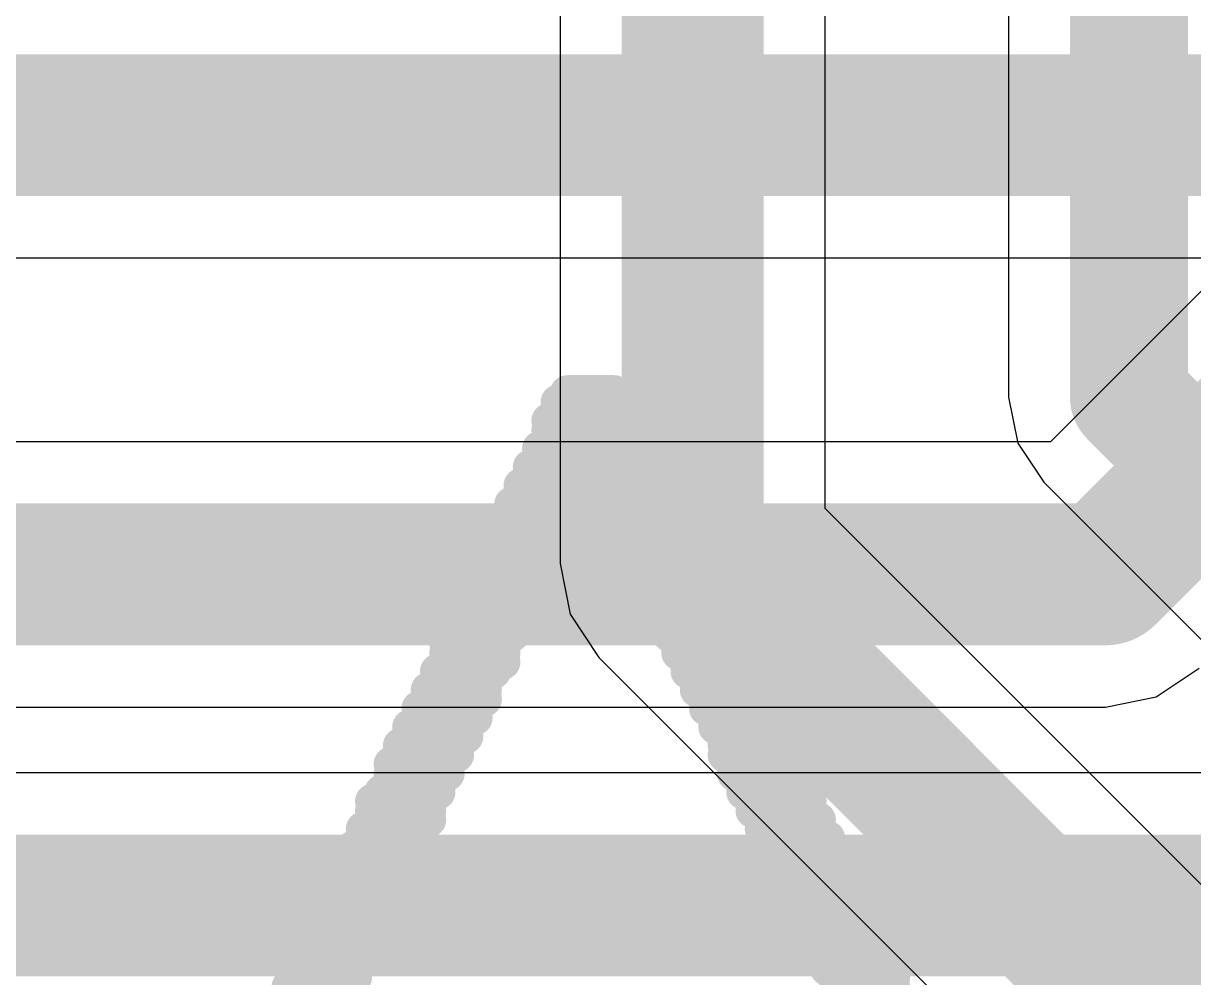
# Model space of a CAD drawing. Header units: inches. Extents: x -0.2 to 15.8, y 0 to 3.5.
# Drawn here: x 1.0615 to 1.1605, y 0.2009 to 0.2816 of the extents above; entities that cross this region are included whole.
import ezdxf

# ---------------------------------------------------------------- set-up
doc = ezdxf.new("R2010")
doc.units = ezdxf.units.IN
doc.header["$MEASUREMENT"] = 0
for name, color, linetype in [('Bottom Layer', 5, 'Continuous'), ('Bottom Overlay', 54, 'Continuous'), ('Signal_2', 76, 'Continuous'), ('Top Layer', 1, 'Continuous')]:
    doc.layers.add(name, color=color, linetype=linetype)

msp = doc.modelspace()

# ---------------------------------------------------------------- linework, layer by layer
at = {"layer": 'Bottom Layer'}
for p, q in [((1.20619, 0.30405), (1.148355, 0.246216)), ((1.148355, 0.246216), (0.695001, 0.246216)), ((1.157293, 0.224638), (1.160931, 0.227069)), ((0.699646, 0.223784), (1.153, 0.223784)), ((1.153, 0.223784), (1.153001, 0.223784)), ((1.153001, 0.223784), (1.157293, 0.224638)), ((1.256355, 0.218216), (0.888, 0.218216))]:
    msp.add_line(p, q, dxfattribs=at)
for points in [[(1.153001, 0.235, 0.012, 0.012, 0), (1.223001, 0.305, 0.012, 0.012, 0)], [(0.695001, 0.235, 0.012, 0.012, 0), (1.153001, 0.235, 0.012, 0.012, 0)], [(0.888, 0.207, 0.012, 0.012, 0), (1.261001, 0.207, 0.012, 0.012, 0)]]:
    msp.add_lwpolyline(points, format="xyseb", dxfattribs=at)
msp.add_lwpolyline([(1.150001, 0.235, 0.006, 0.006, 1), (1.156001, 0.235, 0.006, 0.006, 1)], format="xyseb", close=True, dxfattribs=at)
msp.add_lwpolyline([(1.150001, 0.235, 0.006, 0.006, 1), (1.156001, 0.235, 0.006, 0.006, 1)], format="xyseb", close=True, dxfattribs=at)
at = {"layer": 'Bottom Overlay'}
for points in [[(1.107505, 0.250355, 0.003, 0.003, 0), (1.11143, 0.250355, 0.003, 0.003, 0)], [(1.10672, 0.24957, 0.003, 0.003, 0), (1.112215, 0.24957, 0.003, 0.003, 0)], [(1.10672, 0.248785, 0.003, 0.003, 0), (1.112215, 0.248785, 0.003, 0.003, 0)], [(1.105935, 0.248, 0.003, 0.003, 0), (1.113, 0.248, 0.003, 0.003, 0)], [(1.105935, 0.247215, 0.003, 0.003, 0), (1.113, 0.247215, 0.003, 0.003, 0)], [(1.105935, 0.24643, 0.003, 0.003, 0), (1.113785, 0.24643, 0.003, 0.003, 0)], [(1.10515, 0.245645, 0.003, 0.003, 0), (1.113785, 0.245645, 0.003, 0.003, 0)], [(1.104364, 0.244075, 0.003, 0.003, 0), (1.109075, 0.244075, 0.003, 0.003, 0)], [(1.10515, 0.24486, 0.003, 0.003, 0), (1.11457, 0.24486, 0.003, 0.003, 0)], [(1.10986, 0.244075, 0.003, 0.003, 0), (1.11457, 0.244075, 0.003, 0.003, 0)], [(1.104364, 0.24329, 0.003, 0.003, 0), (1.109075, 0.24329, 0.003, 0.003, 0)], [(1.110645, 0.24329, 0.003, 0.003, 0), (1.115355, 0.24329, 0.003, 0.003, 0)], [(1.103579, 0.242505, 0.003, 0.003, 0), (1.10829, 0.242505, 0.003, 0.003, 0)], [(1.110645, 0.242505, 0.003, 0.003, 0), (1.115355, 0.242505, 0.003, 0.003, 0)], [(1.103579, 0.24172, 0.003, 0.003, 0), (1.10829, 0.24172, 0.003, 0.003, 0)], [(1.110645, 0.24172, 0.003, 0.003, 0), (1.115355, 0.24172, 0.003, 0.003, 0)], [(1.102794, 0.240935, 0.003, 0.003, 0), (1.107505, 0.240935, 0.003, 0.003, 0)], [(1.102794, 0.24015, 0.003, 0.003, 0), (1.107505, 0.24015, 0.003, 0.003, 0)], [(1.11143, 0.240935, 0.003, 0.003, 0), (1.11614, 0.240935, 0.003, 0.003, 0)], [(1.11143, 0.24015, 0.003, 0.003, 0), (1.11614, 0.24015, 0.003, 0.003, 0)], [(1.102009, 0.239365, 0.003, 0.003, 0), (1.10672, 0.239365, 0.003, 0.003, 0)], [(1.112215, 0.239365, 0.003, 0.003, 0), (1.116925, 0.239365, 0.003, 0.003, 0)], [(1.102009, 0.238579, 0.003, 0.003, 0), (1.10672, 0.238579, 0.003, 0.003, 0)], [(1.112215, 0.238579, 0.003, 0.003, 0), (1.116925, 0.238579, 0.003, 0.003, 0)], [(1.101224, 0.237794, 0.003, 0.003, 0), (1.10672, 0.237794, 0.003, 0.003, 0)], [(1.113, 0.237794, 0.003, 0.003, 0), (1.11771, 0.237794, 0.003, 0.003, 0)], [(1.101224, 0.237009, 0.003, 0.003, 0), (1.105935, 0.237009, 0.003, 0.003, 0)], [(1.101224, 0.236224, 0.003, 0.003, 0), (1.10515, 0.236224, 0.003, 0.003, 0)], [(1.113, 0.237009, 0.003, 0.003, 0), (1.11771, 0.237009, 0.003, 0.003, 0)], [(1.113785, 0.236224, 0.003, 0.003, 0), (1.118495, 0.236224, 0.003, 0.003, 0)], [(1.100439, 0.235439, 0.003, 0.003, 0), (1.10515, 0.235439, 0.003, 0.003, 0)], [(1.113785, 0.235439, 0.003, 0.003, 0), (1.118495, 0.235439, 0.003, 0.003, 0)], [(1.100439, 0.234654, 0.003, 0.003, 0), (1.10515, 0.234654, 0.003, 0.003, 0)], [(1.11457, 0.234654, 0.003, 0.003, 0), (1.11928, 0.234654, 0.003, 0.003, 0)], [(1.099654, 0.233869, 0.003, 0.003, 0), (1.104364, 0.233869, 0.003, 0.003, 0)], [(1.11457, 0.233869, 0.003, 0.003, 0), (1.11928, 0.233869, 0.003, 0.003, 0)], [(1.098869, 0.232299, 0.003, 0.003, 0), (1.103579, 0.232299, 0.003, 0.003, 0)], [(1.099654, 0.233084, 0.003, 0.003, 0), (1.104364, 0.233084, 0.003, 0.003, 0)], [(1.115355, 0.233084, 0.003, 0.003, 0), (1.120065, 0.233084, 0.003, 0.003, 0)], [(1.115355, 0.232299, 0.003, 0.003, 0), (1.120065, 0.232299, 0.003, 0.003, 0)], [(1.098869, 0.231514, 0.003, 0.003, 0), (1.103579, 0.231514, 0.003, 0.003, 0)], [(1.115355, 0.231514, 0.003, 0.003, 0), (1.120065, 0.231514, 0.003, 0.003, 0)], [(1.098084, 0.230729, 0.003, 0.003, 0), (1.102794, 0.230729, 0.003, 0.003, 0)], [(1.11614, 0.230729, 0.003, 0.003, 0), (1.12085, 0.230729, 0.003, 0.003, 0)], [(1.098084, 0.229944, 0.003, 0.003, 0), (1.102794, 0.229944, 0.003, 0.003, 0)], [(1.11614, 0.229944, 0.003, 0.003, 0), (1.12085, 0.229944, 0.003, 0.003, 0)], [(1.097299, 0.229159, 0.003, 0.003, 0), (1.102009, 0.229159, 0.003, 0.003, 0)], [(1.097299, 0.228374, 0.003, 0.003, 0), (1.102009, 0.228374, 0.003, 0.003, 0)], [(1.116925, 0.229159, 0.003, 0.003, 0), (1.121636, 0.229159, 0.003, 0.003, 0)], [(1.116925, 0.228374, 0.003, 0.003, 0), (1.121636, 0.228374, 0.003, 0.003, 0)], [(1.097299, 0.227589, 0.003, 0.003, 0), (1.102009, 0.227589, 0.003, 0.003, 0)], [(1.11771, 0.227589, 0.003, 0.003, 0), (1.122421, 0.227589, 0.003, 0.003, 0)], [(1.096514, 0.226804, 0.003, 0.003, 0), (1.101224, 0.226804, 0.003, 0.003, 0)], [(1.11771, 0.226804, 0.003, 0.003, 0), (1.122421, 0.226804, 0.003, 0.003, 0)], [(1.095729, 0.225234, 0.003, 0.003, 0), (1.100439, 0.225234, 0.003, 0.003, 0)], [(1.096514, 0.226019, 0.003, 0.003, 0), (1.100439, 0.226019, 0.003, 0.003, 0)], [(1.118495, 0.226019, 0.003, 0.003, 0), (1.123206, 0.226019, 0.003, 0.003, 0)], [(1.118495, 0.225234, 0.003, 0.003, 0), (1.123206, 0.225234, 0.003, 0.003, 0)], [(1.095729, 0.224449, 0.003, 0.003, 0), (1.100439, 0.224449, 0.003, 0.003, 0)], [(1.11928, 0.224449, 0.003, 0.003, 0), (1.123991, 0.224449, 0.003, 0.003, 0)], [(1.094944, 0.223664, 0.003, 0.003, 0), (1.099654, 0.223664, 0.003, 0.003, 0)], [(1.11928, 0.223664, 0.003, 0.003, 0), (1.123991, 0.223664, 0.003, 0.003, 0)], [(1.094944, 0.222879, 0.003, 0.003, 0), (1.099654, 0.222879, 0.003, 0.003, 0)], [(1.120065, 0.222879, 0.003, 0.003, 0), (1.124776, 0.222879, 0.003, 0.003, 0)], [(1.094159, 0.222093, 0.003, 0.003, 0), (1.098869, 0.222093, 0.003, 0.003, 0)], [(1.094159, 0.221308, 0.003, 0.003, 0), (1.098869, 0.221308, 0.003, 0.003, 0)], [(1.120065, 0.222093, 0.003, 0.003, 0), (1.124776, 0.222093, 0.003, 0.003, 0)], [(1.12085, 0.221308, 0.003, 0.003, 0), (1.124776, 0.221308, 0.003, 0.003, 0)], [(1.093374, 0.220523, 0.003, 0.003, 0), (1.098084, 0.220523, 0.003, 0.003, 0)], [(1.12085, 0.220523, 0.003, 0.003, 0), (1.125561, 0.220523, 0.003, 0.003, 0)], [(1.093374, 0.219738, 0.003, 0.003, 0), (1.098084, 0.219738, 0.003, 0.003, 0)], [(1.12085, 0.219738, 0.003, 0.003, 0), (1.125561, 0.219738, 0.003, 0.003, 0)], [(1.092589, 0.218953, 0.003, 0.003, 0), (1.097299, 0.218953, 0.003, 0.003, 0)], [(1.121636, 0.218953, 0.003, 0.003, 0), (1.126346, 0.218953, 0.003, 0.003, 0)], [(1.092589, 0.218168, 0.003, 0.003, 0), (1.097299, 0.218168, 0.003, 0.003, 0)], [(1.092589, 0.217383, 0.003, 0.003, 0), (1.096514, 0.217383, 0.003, 0.003, 0)], [(1.121636, 0.218168, 0.003, 0.003, 0), (1.126346, 0.218168, 0.003, 0.003, 0)], [(1.122421, 0.217383, 0.003, 0.003, 0), (1.127131, 0.217383, 0.003, 0.003, 0)], [(1.091804, 0.216598, 0.003, 0.003, 0), (1.096514, 0.216598, 0.003, 0.003, 0)], [(1.122421, 0.216598, 0.003, 0.003, 0), (1.127131, 0.216598, 0.003, 0.003, 0)], [(1.091019, 0.215813, 0.003, 0.003, 0), (1.095729, 0.215813, 0.003, 0.003, 0)], [(1.123206, 0.215813, 0.003, 0.003, 0), (1.127916, 0.215813, 0.003, 0.003, 0)], [(1.091019, 0.215028, 0.003, 0.003, 0), (1.095729, 0.215028, 0.003, 0.003, 0)], [(1.123206, 0.215028, 0.003, 0.003, 0), (1.127916, 0.215028, 0.003, 0.003, 0)], [(1.090234, 0.213458, 0.003, 0.003, 0), (1.094944, 0.213458, 0.003, 0.003, 0)], [(1.091019, 0.214243, 0.003, 0.003, 0), (1.095729, 0.214243, 0.003, 0.003, 0)], [(1.123991, 0.214243, 0.003, 0.003, 0), (1.128701, 0.214243, 0.003, 0.003, 0)], [(1.123991, 0.213458, 0.003, 0.003, 0), (1.128701, 0.213458, 0.003, 0.003, 0)], [(1.090234, 0.212673, 0.003, 0.003, 0), (1.094944, 0.212673, 0.003, 0.003, 0)], [(1.124776, 0.212673, 0.003, 0.003, 0), (1.129486, 0.212673, 0.003, 0.003, 0)], [(1.089449, 0.211888, 0.003, 0.003, 0), (1.094159, 0.211888, 0.003, 0.003, 0)], [(1.124776, 0.211888, 0.003, 0.003, 0), (1.129486, 0.211888, 0.003, 0.003, 0)], [(1.089449, 0.211103, 0.003, 0.003, 0), (1.094159, 0.211103, 0.003, 0.003, 0)], [(1.125561, 0.211103, 0.003, 0.003, 0), (1.130271, 0.211103, 0.003, 0.003, 0)], [(1.088664, 0.210318, 0.003, 0.003, 0), (1.093374, 0.210318, 0.003, 0.003, 0)], [(1.088664, 0.209533, 0.003, 0.003, 0), (1.093374, 0.209533, 0.003, 0.003, 0)], [(1.125561, 0.210318, 0.003, 0.003, 0), (1.130271, 0.210318, 0.003, 0.003, 0)], [(1.125561, 0.209533, 0.003, 0.003, 0), (1.130271, 0.209533, 0.003, 0.003, 0)], [(1.087878, 0.208748, 0.003, 0.003, 0), (1.092589, 0.208748, 0.003, 0.003, 0)], [(1.126346, 0.208748, 0.003, 0.003, 0), (1.131056, 0.208748, 0.003, 0.003, 0)], [(1.087878, 0.207963, 0.003, 0.003, 0), (1.092589, 0.207963, 0.003, 0.003, 0)], [(1.126346, 0.207963, 0.003, 0.003, 0), (1.131056, 0.207963, 0.003, 0.003, 0)], [(1.087878, 0.207178, 0.003, 0.003, 0), (1.091804, 0.207178, 0.003, 0.003, 0)], [(1.127131, 0.207178, 0.003, 0.003, 0), (1.131841, 0.207178, 0.003, 0.003, 0)], [(1.087093, 0.206393, 0.003, 0.003, 0), (1.091804, 0.206393, 0.003, 0.003, 0)], [(1.087093, 0.205607, 0.003, 0.003, 0), (1.091804, 0.205607, 0.003, 0.003, 0)], [(1.127131, 0.206393, 0.003, 0.003, 0), (1.131841, 0.206393, 0.003, 0.003, 0)], [(1.127916, 0.205607, 0.003, 0.003, 0), (1.132626, 0.205607, 0.003, 0.003, 0)], [(1.086308, 0.204822, 0.003, 0.003, 0), (1.091019, 0.204822, 0.003, 0.003, 0)], [(1.127916, 0.204822, 0.003, 0.003, 0), (1.132626, 0.204822, 0.003, 0.003, 0)], [(1.086308, 0.204038, 0.003, 0.003, 0), (1.091019, 0.204038, 0.003, 0.003, 0)], [(1.128701, 0.204038, 0.003, 0.003, 0), (1.133411, 0.204038, 0.003, 0.003, 0)], [(1.085523, 0.203252, 0.003, 0.003, 0), (1.090234, 0.203252, 0.003, 0.003, 0)], [(1.085523, 0.202467, 0.003, 0.003, 0), (1.090234, 0.202467, 0.003, 0.003, 0)], [(1.128701, 0.203252, 0.003, 0.003, 0), (1.133411, 0.203252, 0.003, 0.003, 0)], [(1.129486, 0.202467, 0.003, 0.003, 0), (1.134196, 0.202467, 0.003, 0.003, 0)], [(1.084738, 0.201682, 0.003, 0.003, 0), (1.089449, 0.201682, 0.003, 0.003, 0)], [(1.129486, 0.201682, 0.003, 0.003, 0), (1.134196, 0.201682, 0.003, 0.003, 0)], [(1.084738, 0.200897, 0.003, 0.003, 0), (1.089449, 0.200897, 0.003, 0.003, 0)], [(1.130271, 0.200897, 0.003, 0.003, 0), (1.134981, 0.200897, 0.003, 0.003, 0)], [(1.083953, 0.200112, 0.003, 0.003, 0), (1.088664, 0.200112, 0.003, 0.003, 0)], [(1.130271, 0.200112, 0.003, 0.003, 0), (1.134981, 0.200112, 0.003, 0.003, 0)]]:
    msp.add_lwpolyline(points, format="xyseb", dxfattribs=at)
for points in [[(1.106755, 0.250355, 0.0015, 0.0015, 1), (1.108255, 0.250355, 0.0015, 0.0015, 1)], [(1.11068, 0.250355, 0.0015, 0.0015, 1), (1.11218, 0.250355, 0.0015, 0.0015, 1)], [(1.10597, 0.24957, 0.0015, 0.0015, 1), (1.10747, 0.24957, 0.0015, 0.0015, 1)], [(1.111465, 0.24957, 0.0015, 0.0015, 1), (1.112965, 0.24957, 0.0015, 0.0015, 1)], [(1.10597, 0.248785, 0.0015, 0.0015, 1), (1.10747, 0.248785, 0.0015, 0.0015, 1)], [(1.111465, 0.248785, 0.0015, 0.0015, 1), (1.112965, 0.248785, 0.0015, 0.0015, 1)], [(1.105185, 0.248, 0.0015, 0.0015, 1), (1.106685, 0.248, 0.0015, 0.0015, 1)], [(1.105185, 0.247215, 0.0015, 0.0015, 1), (1.106685, 0.247215, 0.0015, 0.0015, 1)], [(1.11225, 0.248, 0.0015, 0.0015, 1), (1.11375, 0.248, 0.0015, 0.0015, 1)], [(1.11225, 0.247215, 0.0015, 0.0015, 1), (1.11375, 0.247215, 0.0015, 0.0015, 1)], [(1.105185, 0.24643, 0.0015, 0.0015, 1), (1.106685, 0.24643, 0.0015, 0.0015, 1)], [(1.113035, 0.24643, 0.0015, 0.0015, 1), (1.114535, 0.24643, 0.0015, 0.0015, 1)], [(1.1044, 0.245645, 0.0015, 0.0015, 1), (1.1059, 0.245645, 0.0015, 0.0015, 1)], [(1.113035, 0.245645, 0.0015, 0.0015, 1), (1.114535, 0.245645, 0.0015, 0.0015, 1)], [(1.103614, 0.244075, 0.0015, 0.0015, 1), (1.105114, 0.244075, 0.0015, 0.0015, 1)], [(1.1044, 0.24486, 0.0015, 0.0015, 1), (1.1059, 0.24486, 0.0015, 0.0015, 1)], [(1.108325, 0.244075, 0.0015, 0.0015, 1), (1.109825, 0.244075, 0.0015, 0.0015, 1)], [(1.10911, 0.244075, 0.0015, 0.0015, 1), (1.11061, 0.244075, 0.0015, 0.0015, 1)], [(1.11382, 0.24486, 0.0015, 0.0015, 1), (1.11532, 0.24486, 0.0015, 0.0015, 1)], [(1.11382, 0.244075, 0.0015, 0.0015, 1), (1.11532, 0.244075, 0.0015, 0.0015, 1)], [(1.103614, 0.24329, 0.0015, 0.0015, 1), (1.105114, 0.24329, 0.0015, 0.0015, 1)], [(1.108325, 0.24329, 0.0015, 0.0015, 1), (1.109825, 0.24329, 0.0015, 0.0015, 1)], [(1.109895, 0.24329, 0.0015, 0.0015, 1), (1.111395, 0.24329, 0.0015, 0.0015, 1)], [(1.114605, 0.24329, 0.0015, 0.0015, 1), (1.116105, 0.24329, 0.0015, 0.0015, 1)], [(1.102829, 0.242505, 0.0015, 0.0015, 1), (1.104329, 0.242505, 0.0015, 0.0015, 1)], [(1.10754, 0.242505, 0.0015, 0.0015, 1), (1.10904, 0.242505, 0.0015, 0.0015, 1)], [(1.109895, 0.242505, 0.0015, 0.0015, 1), (1.111395, 0.242505, 0.0015, 0.0015, 1)], [(1.114605, 0.242505, 0.0015, 0.0015, 1), (1.116105, 0.242505, 0.0015, 0.0015, 1)], [(1.102829, 0.24172, 0.0015, 0.0015, 1), (1.104329, 0.24172, 0.0015, 0.0015, 1)], [(1.10754, 0.24172, 0.0015, 0.0015, 1), (1.10904, 0.24172, 0.0015, 0.0015, 1)], [(1.109895, 0.24172, 0.0015, 0.0015, 1), (1.111395, 0.24172, 0.0015, 0.0015, 1)], [(1.114605, 0.24172, 0.0015, 0.0015, 1), (1.116105, 0.24172, 0.0015, 0.0015, 1)], [(1.102044, 0.240935, 0.0015, 0.0015, 1), (1.103544, 0.240935, 0.0015, 0.0015, 1)], [(1.102044, 0.24015, 0.0015, 0.0015, 1), (1.103544, 0.24015, 0.0015, 0.0015, 1)], [(1.106755, 0.240935, 0.0015, 0.0015, 1), (1.108255, 0.240935, 0.0015, 0.0015, 1)], [(1.106755, 0.24015, 0.0015, 0.0015, 1), (1.108255, 0.24015, 0.0015, 0.0015, 1)], [(1.11068, 0.240935, 0.0015, 0.0015, 1), (1.11218, 0.240935, 0.0015, 0.0015, 1)], [(1.11068, 0.24015, 0.0015, 0.0015, 1), (1.11218, 0.24015, 0.0015, 0.0015, 1)], [(1.11539, 0.240935, 0.0015, 0.0015, 1), (1.11689, 0.240935, 0.0015, 0.0015, 1)], [(1.11539, 0.24015, 0.0015, 0.0015, 1), (1.11689, 0.24015, 0.0015, 0.0015, 1)], [(1.101259, 0.239365, 0.0015, 0.0015, 1), (1.102759, 0.239365, 0.0015, 0.0015, 1)], [(1.10597, 0.239365, 0.0015, 0.0015, 1), (1.10747, 0.239365, 0.0015, 0.0015, 1)], [(1.111465, 0.239365, 0.0015, 0.0015, 1), (1.112965, 0.239365, 0.0015, 0.0015, 1)], [(1.116175, 0.239365, 0.0015, 0.0015, 1), (1.117675, 0.239365, 0.0015, 0.0015, 1)], [(1.101259, 0.238579, 0.0015, 0.0015, 1), (1.102759, 0.238579, 0.0015, 0.0015, 1)], [(1.10597, 0.238579, 0.0015, 0.0015, 1), (1.10747, 0.238579, 0.0015, 0.0015, 1)], [(1.111465, 0.238579, 0.0015, 0.0015, 1), (1.112965, 0.238579, 0.0015, 0.0015, 1)], [(1.116175, 0.238579, 0.0015, 0.0015, 1), (1.117675, 0.238579, 0.0015, 0.0015, 1)], [(1.100474, 0.237794, 0.0015, 0.0015, 1), (1.101974, 0.237794, 0.0015, 0.0015, 1)], [(1.10597, 0.237794, 0.0015, 0.0015, 1), (1.10747, 0.237794, 0.0015, 0.0015, 1)], [(1.11225, 0.237794, 0.0015, 0.0015, 1), (1.11375, 0.237794, 0.0015, 0.0015, 1)], [(1.11696, 0.237794, 0.0015, 0.0015, 1), (1.11846, 0.237794, 0.0015, 0.0015, 1)], [(1.100474, 0.237009, 0.0015, 0.0015, 1), (1.101974, 0.237009, 0.0015, 0.0015, 1)], [(1.100474, 0.236224, 0.0015, 0.0015, 1), (1.101974, 0.236224, 0.0015, 0.0015, 1)], [(1.1044, 0.236224, 0.0015, 0.0015, 1), (1.1059, 0.236224, 0.0015, 0.0015, 1)], [(1.105185, 0.237009, 0.0015, 0.0015, 1), (1.106685, 0.237009, 0.0015, 0.0015, 1)], [(1.11225, 0.237009, 0.0015, 0.0015, 1), (1.11375, 0.237009, 0.0015, 0.0015, 1)], [(1.113035, 0.236224, 0.0015, 0.0015, 1), (1.114535, 0.236224, 0.0015, 0.0015, 1)], [(1.11696, 0.237009, 0.0015, 0.0015, 1), (1.11846, 0.237009, 0.0015, 0.0015, 1)], [(1.117745, 0.236224, 0.0015, 0.0015, 1), (1.119245, 0.236224, 0.0015, 0.0015, 1)], [(1.099689, 0.235439, 0.0015, 0.0015, 1), (1.101189, 0.235439, 0.0015, 0.0015, 1)], [(1.1044, 0.235439, 0.0015, 0.0015, 1), (1.1059, 0.235439, 0.0015, 0.0015, 1)], [(1.113035, 0.235439, 0.0015, 0.0015, 1), (1.114535, 0.235439, 0.0015, 0.0015, 1)], [(1.117745, 0.235439, 0.0015, 0.0015, 1), (1.119245, 0.235439, 0.0015, 0.0015, 1)], [(1.099689, 0.234654, 0.0015, 0.0015, 1), (1.101189, 0.234654, 0.0015, 0.0015, 1)], [(1.1044, 0.234654, 0.0015, 0.0015, 1), (1.1059, 0.234654, 0.0015, 0.0015, 1)], [(1.11382, 0.234654, 0.0015, 0.0015, 1), (1.11532, 0.234654, 0.0015, 0.0015, 1)], [(1.11853, 0.234654, 0.0015, 0.0015, 1), (1.12003, 0.234654, 0.0015, 0.0015, 1)], [(1.098904, 0.233869, 0.0015, 0.0015, 1), (1.100404, 0.233869, 0.0015, 0.0015, 1)], [(1.103614, 0.233869, 0.0015, 0.0015, 1), (1.105114, 0.233869, 0.0015, 0.0015, 1)], [(1.11382, 0.233869, 0.0015, 0.0015, 1), (1.11532, 0.233869, 0.0015, 0.0015, 1)], [(1.11853, 0.233869, 0.0015, 0.0015, 1), (1.12003, 0.233869, 0.0015, 0.0015, 1)], [(1.098119, 0.232299, 0.0015, 0.0015, 1), (1.099619, 0.232299, 0.0015, 0.0015, 1)], [(1.098904, 0.233084, 0.0015, 0.0015, 1), (1.100404, 0.233084, 0.0015, 0.0015, 1)], [(1.102829, 0.232299, 0.0015, 0.0015, 1), (1.104329, 0.232299, 0.0015, 0.0015, 1)], [(1.103614, 0.233084, 0.0015, 0.0015, 1), (1.105114, 0.233084, 0.0015, 0.0015, 1)], [(1.114605, 0.233084, 0.0015, 0.0015, 1), (1.116105, 0.233084, 0.0015, 0.0015, 1)], [(1.114605, 0.232299, 0.0015, 0.0015, 1), (1.116105, 0.232299, 0.0015, 0.0015, 1)], [(1.119315, 0.233084, 0.0015, 0.0015, 1), (1.120815, 0.233084, 0.0015, 0.0015, 1)], [(1.119315, 0.232299, 0.0015, 0.0015, 1), (1.120815, 0.232299, 0.0015, 0.0015, 1)], [(1.098119, 0.231514, 0.0015, 0.0015, 1), (1.099619, 0.231514, 0.0015, 0.0015, 1)], [(1.102829, 0.231514, 0.0015, 0.0015, 1), (1.104329, 0.231514, 0.0015, 0.0015, 1)], [(1.114605, 0.231514, 0.0015, 0.0015, 1), (1.116105, 0.231514, 0.0015, 0.0015, 1)], [(1.119315, 0.231514, 0.0015, 0.0015, 1), (1.120815, 0.231514, 0.0015, 0.0015, 1)], [(1.097334, 0.230729, 0.0015, 0.0015, 1), (1.098834, 0.230729, 0.0015, 0.0015, 1)], [(1.102044, 0.230729, 0.0015, 0.0015, 1), (1.103544, 0.230729, 0.0015, 0.0015, 1)], [(1.11539, 0.230729, 0.0015, 0.0015, 1), (1.11689, 0.230729, 0.0015, 0.0015, 1)], [(1.1201, 0.230729, 0.0015, 0.0015, 1), (1.121601, 0.230729, 0.0015, 0.0015, 1)], [(1.097334, 0.229944, 0.0015, 0.0015, 1), (1.098834, 0.229944, 0.0015, 0.0015, 1)], [(1.102044, 0.229944, 0.0015, 0.0015, 1), (1.103544, 0.229944, 0.0015, 0.0015, 1)], [(1.11539, 0.229944, 0.0015, 0.0015, 1), (1.11689, 0.229944, 0.0015, 0.0015, 1)], [(1.1201, 0.229944, 0.0015, 0.0015, 1), (1.121601, 0.229944, 0.0015, 0.0015, 1)], [(1.096549, 0.229159, 0.0015, 0.0015, 1), (1.098049, 0.229159, 0.0015, 0.0015, 1)], [(1.096549, 0.228374, 0.0015, 0.0015, 1), (1.098049, 0.228374, 0.0015, 0.0015, 1)], [(1.101259, 0.229159, 0.0015, 0.0015, 1), (1.102759, 0.229159, 0.0015, 0.0015, 1)], [(1.101259, 0.228374, 0.0015, 0.0015, 1), (1.102759, 0.228374, 0.0015, 0.0015, 1)], [(1.116175, 0.229159, 0.0015, 0.0015, 1), (1.117675, 0.229159, 0.0015, 0.0015, 1)], [(1.116175, 0.228374, 0.0015, 0.0015, 1), (1.117675, 0.228374, 0.0015, 0.0015, 1)], [(1.120885, 0.229159, 0.0015, 0.0015, 1), (1.122386, 0.229159, 0.0015, 0.0015, 1)], [(1.120885, 0.228374, 0.0015, 0.0015, 1), (1.122386, 0.228374, 0.0015, 0.0015, 1)], [(1.096549, 0.227589, 0.0015, 0.0015, 1), (1.098049, 0.227589, 0.0015, 0.0015, 1)], [(1.101259, 0.227589, 0.0015, 0.0015, 1), (1.102759, 0.227589, 0.0015, 0.0015, 1)], [(1.11696, 0.227589, 0.0015, 0.0015, 1), (1.11846, 0.227589, 0.0015, 0.0015, 1)], [(1.121671, 0.227589, 0.0015, 0.0015, 1), (1.123171, 0.227589, 0.0015, 0.0015, 1)], [(1.095764, 0.226804, 0.0015, 0.0015, 1), (1.097264, 0.226804, 0.0015, 0.0015, 1)], [(1.100474, 0.226804, 0.0015, 0.0015, 1), (1.101974, 0.226804, 0.0015, 0.0015, 1)], [(1.11696, 0.226804, 0.0015, 0.0015, 1), (1.11846, 0.226804, 0.0015, 0.0015, 1)], [(1.121671, 0.226804, 0.0015, 0.0015, 1), (1.123171, 0.226804, 0.0015, 0.0015, 1)], [(1.094979, 0.225234, 0.0015, 0.0015, 1), (1.096479, 0.225234, 0.0015, 0.0015, 1)], [(1.095764, 0.226019, 0.0015, 0.0015, 1), (1.097264, 0.226019, 0.0015, 0.0015, 1)], [(1.099689, 0.226019, 0.0015, 0.0015, 1), (1.101189, 0.226019, 0.0015, 0.0015, 1)], [(1.099689, 0.225234, 0.0015, 0.0015, 1), (1.101189, 0.225234, 0.0015, 0.0015, 1)], [(1.117745, 0.226019, 0.0015, 0.0015, 1), (1.119245, 0.226019, 0.0015, 0.0015, 1)], [(1.117745, 0.225234, 0.0015, 0.0015, 1), (1.119245, 0.225234, 0.0015, 0.0015, 1)], [(1.122456, 0.226019, 0.0015, 0.0015, 1), (1.123956, 0.226019, 0.0015, 0.0015, 1)], [(1.122456, 0.225234, 0.0015, 0.0015, 1), (1.123956, 0.225234, 0.0015, 0.0015, 1)], [(1.094979, 0.224449, 0.0015, 0.0015, 1), (1.096479, 0.224449, 0.0015, 0.0015, 1)], [(1.099689, 0.224449, 0.0015, 0.0015, 1), (1.101189, 0.224449, 0.0015, 0.0015, 1)], [(1.11853, 0.224449, 0.0015, 0.0015, 1), (1.12003, 0.224449, 0.0015, 0.0015, 1)], [(1.123241, 0.224449, 0.0015, 0.0015, 1), (1.124741, 0.224449, 0.0015, 0.0015, 1)], [(1.094194, 0.223664, 0.0015, 0.0015, 1), (1.095694, 0.223664, 0.0015, 0.0015, 1)], [(1.098904, 0.223664, 0.0015, 0.0015, 1), (1.100404, 0.223664, 0.0015, 0.0015, 1)], [(1.11853, 0.223664, 0.0015, 0.0015, 1), (1.12003, 0.223664, 0.0015, 0.0015, 1)], [(1.123241, 0.223664, 0.0015, 0.0015, 1), (1.124741, 0.223664, 0.0015, 0.0015, 1)], [(1.094194, 0.222879, 0.0015, 0.0015, 1), (1.095694, 0.222879, 0.0015, 0.0015, 1)], [(1.098904, 0.222879, 0.0015, 0.0015, 1), (1.100404, 0.222879, 0.0015, 0.0015, 1)], [(1.119315, 0.222879, 0.0015, 0.0015, 1), (1.120815, 0.222879, 0.0015, 0.0015, 1)], [(1.124026, 0.222879, 0.0015, 0.0015, 1), (1.125526, 0.222879, 0.0015, 0.0015, 1)], [(1.093409, 0.222093, 0.0015, 0.0015, 1), (1.094909, 0.222093, 0.0015, 0.0015, 1)], [(1.093409, 0.221308, 0.0015, 0.0015, 1), (1.094909, 0.221308, 0.0015, 0.0015, 1)], [(1.098119, 0.222093, 0.0015, 0.0015, 1), (1.099619, 0.222093, 0.0015, 0.0015, 1)], [(1.098119, 0.221308, 0.0015, 0.0015, 1), (1.099619, 0.221308, 0.0015, 0.0015, 1)], [(1.119315, 0.222093, 0.0015, 0.0015, 1), (1.120815, 0.222093, 0.0015, 0.0015, 1)], [(1.1201, 0.221308, 0.0015, 0.0015, 1), (1.121601, 0.221308, 0.0015, 0.0015, 1)], [(1.124026, 0.222093, 0.0015, 0.0015, 1), (1.125526, 0.222093, 0.0015, 0.0015, 1)], [(1.124026, 0.221308, 0.0015, 0.0015, 1), (1.125526, 0.221308, 0.0015, 0.0015, 1)], [(1.092624, 0.220523, 0.0015, 0.0015, 1), (1.094124, 0.220523, 0.0015, 0.0015, 1)], [(1.097334, 0.220523, 0.0015, 0.0015, 1), (1.098834, 0.220523, 0.0015, 0.0015, 1)], [(1.1201, 0.220523, 0.0015, 0.0015, 1), (1.121601, 0.220523, 0.0015, 0.0015, 1)], [(1.124811, 0.220523, 0.0015, 0.0015, 1), (1.126311, 0.220523, 0.0015, 0.0015, 1)], [(1.092624, 0.219738, 0.0015, 0.0015, 1), (1.094124, 0.219738, 0.0015, 0.0015, 1)], [(1.097334, 0.219738, 0.0015, 0.0015, 1), (1.098834, 0.219738, 0.0015, 0.0015, 1)], [(1.1201, 0.219738, 0.0015, 0.0015, 1), (1.121601, 0.219738, 0.0015, 0.0015, 1)], [(1.124811, 0.219738, 0.0015, 0.0015, 1), (1.126311, 0.219738, 0.0015, 0.0015, 1)], [(1.091839, 0.218953, 0.0015, 0.0015, 1), (1.093339, 0.218953, 0.0015, 0.0015, 1)], [(1.096549, 0.218953, 0.0015, 0.0015, 1), (1.098049, 0.218953, 0.0015, 0.0015, 1)], [(1.120885, 0.218953, 0.0015, 0.0015, 1), (1.122386, 0.218953, 0.0015, 0.0015, 1)], [(1.125596, 0.218953, 0.0015, 0.0015, 1), (1.127096, 0.218953, 0.0015, 0.0015, 1)], [(1.091839, 0.218168, 0.0015, 0.0015, 1), (1.093339, 0.218168, 0.0015, 0.0015, 1)], [(1.091839, 0.217383, 0.0015, 0.0015, 1), (1.093339, 0.217383, 0.0015, 0.0015, 1)], [(1.095764, 0.217383, 0.0015, 0.0015, 1), (1.097264, 0.217383, 0.0015, 0.0015, 1)], [(1.096549, 0.218168, 0.0015, 0.0015, 1), (1.098049, 0.218168, 0.0015, 0.0015, 1)], [(1.120885, 0.218168, 0.0015, 0.0015, 1), (1.122386, 0.218168, 0.0015, 0.0015, 1)], [(1.121671, 0.217383, 0.0015, 0.0015, 1), (1.123171, 0.217383, 0.0015, 0.0015, 1)], [(1.125596, 0.218168, 0.0015, 0.0015, 1), (1.127096, 0.218168, 0.0015, 0.0015, 1)], [(1.126381, 0.217383, 0.0015, 0.0015, 1), (1.127881, 0.217383, 0.0015, 0.0015, 1)], [(1.091054, 0.216598, 0.0015, 0.0015, 1), (1.092554, 0.216598, 0.0015, 0.0015, 1)], [(1.095764, 0.216598, 0.0015, 0.0015, 1), (1.097264, 0.216598, 0.0015, 0.0015, 1)], [(1.121671, 0.216598, 0.0015, 0.0015, 1), (1.123171, 0.216598, 0.0015, 0.0015, 1)], [(1.126381, 0.216598, 0.0015, 0.0015, 1), (1.127881, 0.216598, 0.0015, 0.0015, 1)], [(1.090269, 0.215813, 0.0015, 0.0015, 1), (1.091769, 0.215813, 0.0015, 0.0015, 1)], [(1.094979, 0.215813, 0.0015, 0.0015, 1), (1.096479, 0.215813, 0.0015, 0.0015, 1)], [(1.122456, 0.215813, 0.0015, 0.0015, 1), (1.123956, 0.215813, 0.0015, 0.0015, 1)], [(1.127166, 0.215813, 0.0015, 0.0015, 1), (1.128666, 0.215813, 0.0015, 0.0015, 1)], [(1.090269, 0.215028, 0.0015, 0.0015, 1), (1.091769, 0.215028, 0.0015, 0.0015, 1)], [(1.094979, 0.215028, 0.0015, 0.0015, 1), (1.096479, 0.215028, 0.0015, 0.0015, 1)], [(1.122456, 0.215028, 0.0015, 0.0015, 1), (1.123956, 0.215028, 0.0015, 0.0015, 1)], [(1.127166, 0.215028, 0.0015, 0.0015, 1), (1.128666, 0.215028, 0.0015, 0.0015, 1)], [(1.089484, 0.213458, 0.0015, 0.0015, 1), (1.090984, 0.213458, 0.0015, 0.0015, 1)], [(1.090269, 0.214243, 0.0015, 0.0015, 1), (1.091769, 0.214243, 0.0015, 0.0015, 1)], [(1.094194, 0.213458, 0.0015, 0.0015, 1), (1.095694, 0.213458, 0.0015, 0.0015, 1)], [(1.094979, 0.214243, 0.0015, 0.0015, 1), (1.096479, 0.214243, 0.0015, 0.0015, 1)], [(1.123241, 0.214243, 0.0015, 0.0015, 1), (1.124741, 0.214243, 0.0015, 0.0015, 1)], [(1.123241, 0.213458, 0.0015, 0.0015, 1), (1.124741, 0.213458, 0.0015, 0.0015, 1)], [(1.127951, 0.214243, 0.0015, 0.0015, 1), (1.129451, 0.214243, 0.0015, 0.0015, 1)], [(1.127951, 0.213458, 0.0015, 0.0015, 1), (1.129451, 0.213458, 0.0015, 0.0015, 1)], [(1.089484, 0.212673, 0.0015, 0.0015, 1), (1.090984, 0.212673, 0.0015, 0.0015, 1)], [(1.094194, 0.212673, 0.0015, 0.0015, 1), (1.095694, 0.212673, 0.0015, 0.0015, 1)], [(1.124026, 0.212673, 0.0015, 0.0015, 1), (1.125526, 0.212673, 0.0015, 0.0015, 1)], [(1.128736, 0.212673, 0.0015, 0.0015, 1), (1.130236, 0.212673, 0.0015, 0.0015, 1)], [(1.088699, 0.211888, 0.0015, 0.0015, 1), (1.090199, 0.211888, 0.0015, 0.0015, 1)], [(1.093409, 0.211888, 0.0015, 0.0015, 1), (1.094909, 0.211888, 0.0015, 0.0015, 1)], [(1.124026, 0.211888, 0.0015, 0.0015, 1), (1.125526, 0.211888, 0.0015, 0.0015, 1)], [(1.128736, 0.211888, 0.0015, 0.0015, 1), (1.130236, 0.211888, 0.0015, 0.0015, 1)], [(1.088699, 0.211103, 0.0015, 0.0015, 1), (1.090199, 0.211103, 0.0015, 0.0015, 1)], [(1.093409, 0.211103, 0.0015, 0.0015, 1), (1.094909, 0.211103, 0.0015, 0.0015, 1)], [(1.124811, 0.211103, 0.0015, 0.0015, 1), (1.126311, 0.211103, 0.0015, 0.0015, 1)], [(1.129521, 0.211103, 0.0015, 0.0015, 1), (1.131021, 0.211103, 0.0015, 0.0015, 1)], [(1.087914, 0.210318, 0.0015, 0.0015, 1), (1.089414, 0.210318, 0.0015, 0.0015, 1)], [(1.087914, 0.209533, 0.0015, 0.0015, 1), (1.089414, 0.209533, 0.0015, 0.0015, 1)], [(1.092624, 0.210318, 0.0015, 0.0015, 1), (1.094124, 0.210318, 0.0015, 0.0015, 1)], [(1.092624, 0.209533, 0.0015, 0.0015, 1), (1.094124, 0.209533, 0.0015, 0.0015, 1)], [(1.124811, 0.210318, 0.0015, 0.0015, 1), (1.126311, 0.210318, 0.0015, 0.0015, 1)], [(1.124811, 0.209533, 0.0015, 0.0015, 1), (1.126311, 0.209533, 0.0015, 0.0015, 1)], [(1.129521, 0.210318, 0.0015, 0.0015, 1), (1.131021, 0.210318, 0.0015, 0.0015, 1)], [(1.129521, 0.209533, 0.0015, 0.0015, 1), (1.131021, 0.209533, 0.0015, 0.0015, 1)], [(1.087128, 0.208748, 0.0015, 0.0015, 1), (1.088628, 0.208748, 0.0015, 0.0015, 1)], [(1.091839, 0.208748, 0.0015, 0.0015, 1), (1.093339, 0.208748, 0.0015, 0.0015, 1)], [(1.125596, 0.208748, 0.0015, 0.0015, 1), (1.127096, 0.208748, 0.0015, 0.0015, 1)], [(1.130306, 0.208748, 0.0015, 0.0015, 1), (1.131806, 0.208748, 0.0015, 0.0015, 1)], [(1.087128, 0.207963, 0.0015, 0.0015, 1), (1.088628, 0.207963, 0.0015, 0.0015, 1)], [(1.091839, 0.207963, 0.0015, 0.0015, 1), (1.093339, 0.207963, 0.0015, 0.0015, 1)], [(1.125596, 0.207963, 0.0015, 0.0015, 1), (1.127096, 0.207963, 0.0015, 0.0015, 1)], [(1.130306, 0.207963, 0.0015, 0.0015, 1), (1.131806, 0.207963, 0.0015, 0.0015, 1)], [(1.087128, 0.207178, 0.0015, 0.0015, 1), (1.088628, 0.207178, 0.0015, 0.0015, 1)], [(1.091054, 0.207178, 0.0015, 0.0015, 1), (1.092554, 0.207178, 0.0015, 0.0015, 1)], [(1.126381, 0.207178, 0.0015, 0.0015, 1), (1.127881, 0.207178, 0.0015, 0.0015, 1)], [(1.131091, 0.207178, 0.0015, 0.0015, 1), (1.132591, 0.207178, 0.0015, 0.0015, 1)], [(1.086343, 0.206393, 0.0015, 0.0015, 1), (1.087843, 0.206393, 0.0015, 0.0015, 1)], [(1.086343, 0.205607, 0.0015, 0.0015, 1), (1.087843, 0.205607, 0.0015, 0.0015, 1)], [(1.091054, 0.206393, 0.0015, 0.0015, 1), (1.092554, 0.206393, 0.0015, 0.0015, 1)], [(1.091054, 0.205607, 0.0015, 0.0015, 1), (1.092554, 0.205607, 0.0015, 0.0015, 1)], [(1.126381, 0.206393, 0.0015, 0.0015, 1), (1.127881, 0.206393, 0.0015, 0.0015, 1)], [(1.127166, 0.205607, 0.0015, 0.0015, 1), (1.128666, 0.205607, 0.0015, 0.0015, 1)], [(1.131091, 0.206393, 0.0015, 0.0015, 1), (1.132591, 0.206393, 0.0015, 0.0015, 1)], [(1.131876, 0.205607, 0.0015, 0.0015, 1), (1.133376, 0.205607, 0.0015, 0.0015, 1)], [(1.085559, 0.204822, 0.0015, 0.0015, 1), (1.087058, 0.204822, 0.0015, 0.0015, 1)], [(1.090269, 0.204822, 0.0015, 0.0015, 1), (1.091769, 0.204822, 0.0015, 0.0015, 1)], [(1.127166, 0.204822, 0.0015, 0.0015, 1), (1.128666, 0.204822, 0.0015, 0.0015, 1)], [(1.131876, 0.204822, 0.0015, 0.0015, 1), (1.133376, 0.204822, 0.0015, 0.0015, 1)], [(1.085559, 0.204038, 0.0015, 0.0015, 1), (1.087058, 0.204038, 0.0015, 0.0015, 1)], [(1.090269, 0.204038, 0.0015, 0.0015, 1), (1.091769, 0.204038, 0.0015, 0.0015, 1)], [(1.127951, 0.204038, 0.0015, 0.0015, 1), (1.129451, 0.204038, 0.0015, 0.0015, 1)], [(1.132661, 0.204038, 0.0015, 0.0015, 1), (1.134161, 0.204038, 0.0015, 0.0015, 1)], [(1.084773, 0.203252, 0.0015, 0.0015, 1), (1.086273, 0.203252, 0.0015, 0.0015, 1)], [(1.084773, 0.202467, 0.0015, 0.0015, 1), (1.086273, 0.202467, 0.0015, 0.0015, 1)], [(1.089484, 0.203252, 0.0015, 0.0015, 1), (1.090984, 0.203252, 0.0015, 0.0015, 1)], [(1.089484, 0.202467, 0.0015, 0.0015, 1), (1.090984, 0.202467, 0.0015, 0.0015, 1)], [(1.127951, 0.203252, 0.0015, 0.0015, 1), (1.129451, 0.203252, 0.0015, 0.0015, 1)], [(1.128736, 0.202467, 0.0015, 0.0015, 1), (1.130236, 0.202467, 0.0015, 0.0015, 1)], [(1.132661, 0.203252, 0.0015, 0.0015, 1), (1.134161, 0.203252, 0.0015, 0.0015, 1)], [(1.133446, 0.202467, 0.0015, 0.0015, 1), (1.134946, 0.202467, 0.0015, 0.0015, 1)], [(1.083988, 0.201682, 0.0015, 0.0015, 1), (1.085488, 0.201682, 0.0015, 0.0015, 1)], [(1.088699, 0.201682, 0.0015, 0.0015, 1), (1.090199, 0.201682, 0.0015, 0.0015, 1)], [(1.128736, 0.201682, 0.0015, 0.0015, 1), (1.130236, 0.201682, 0.0015, 0.0015, 1)], [(1.133446, 0.201682, 0.0015, 0.0015, 1), (1.134946, 0.201682, 0.0015, 0.0015, 1)], [(1.083988, 0.200897, 0.0015, 0.0015, 1), (1.085488, 0.200897, 0.0015, 0.0015, 1)], [(1.088699, 0.200897, 0.0015, 0.0015, 1), (1.090199, 0.200897, 0.0015, 0.0015, 1)], [(1.129521, 0.200897, 0.0015, 0.0015, 1), (1.131021, 0.200897, 0.0015, 0.0015, 1)], [(1.134231, 0.200897, 0.0015, 0.0015, 1), (1.135731, 0.200897, 0.0015, 0.0015, 1)], [(1.083203, 0.200112, 0.0015, 0.0015, 1), (1.084703, 0.200112, 0.0015, 0.0015, 1)], [(1.087914, 0.200112, 0.0015, 0.0015, 1), (1.089414, 0.200112, 0.0015, 0.0015, 1)], [(1.129521, 0.200112, 0.0015, 0.0015, 1), (1.131021, 0.200112, 0.0015, 0.0015, 1)], [(1.134231, 0.200112, 0.0015, 0.0015, 1), (1.135731, 0.200112, 0.0015, 0.0015, 1)]]:
    msp.add_lwpolyline(points, format="xyseb", close=True, dxfattribs=at)
at = {"layer": 'Signal_2'}
for p, q in [((1.144805, 0.826777), (1.144805, 0.249999)), ((1.129299, 0.240562), (1.129299, 0.809917)), ((1.106869, 0.805271), (1.106869, 0.235917)), ((1.144805, 0.249999), (1.145581, 0.246098)), ((1.145581, 0.246098), (1.147791, 0.24279)), ((1.147791, 0.24279), (1.18779, 0.20279)), ((1.188014, 0.181847), (1.129299, 0.240562)), ((1.106869, 0.235917), (1.106868, 0.235916)), ((1.106868, 0.235916), (1.107722, 0.231624)), ((1.107722, 0.231624), (1.110153, 0.227985)), ((1.110153, 0.227985), (1.168869, 0.16927))]:
    msp.add_line(p, q, dxfattribs=at)
for points in [[(1.155001, 0.249999, 0.01, 0.01, 0), (1.155001, 0.831, 0.01, 0.01, 0)], [(1.118084, 0.235916, 0.012, 0.012, 0), (1.118084, 0.809917, 0.012, 0.012, 0)], [(1.155001, 0.249999, 0.01, 0.01, 0), (1.195, 0.21, 0.01, 0.01, 0)], [(1.118084, 0.235916, 0.012, 0.012, 0), (1.180084, 0.173916, 0.012, 0.012, 0)]]:
    msp.add_lwpolyline(points, format="xyseb", dxfattribs=at)
for points in [[(1.152501, 0.249999, 0.005, 0.005, 1), (1.157501, 0.249999, 0.005, 0.005, 1)], [(1.152501, 0.249999, 0.005, 0.005, 1), (1.157501, 0.249999, 0.005, 0.005, 1)], [(1.115084, 0.235916, 0.006, 0.006, 1), (1.121084, 0.235916, 0.006, 0.006, 1)], [(1.115084, 0.235916, 0.006, 0.006, 1), (1.121084, 0.235916, 0.006, 0.006, 1)]]:
    msp.add_lwpolyline(points, format="xyseb", close=True, dxfattribs=at)
at = {"layer": 'Top Layer'}
msp.add_line((0.273646, 0.261784), (1.734182, 0.261784), dxfattribs=at)
msp.add_lwpolyline([(0.269, 0.273, 0.012, 0.012, 0), (1.746741, 0.273, 0.012, 0.012, 0)], format="xyseb", dxfattribs=at)

doc.saveas('drawing.dxf')
